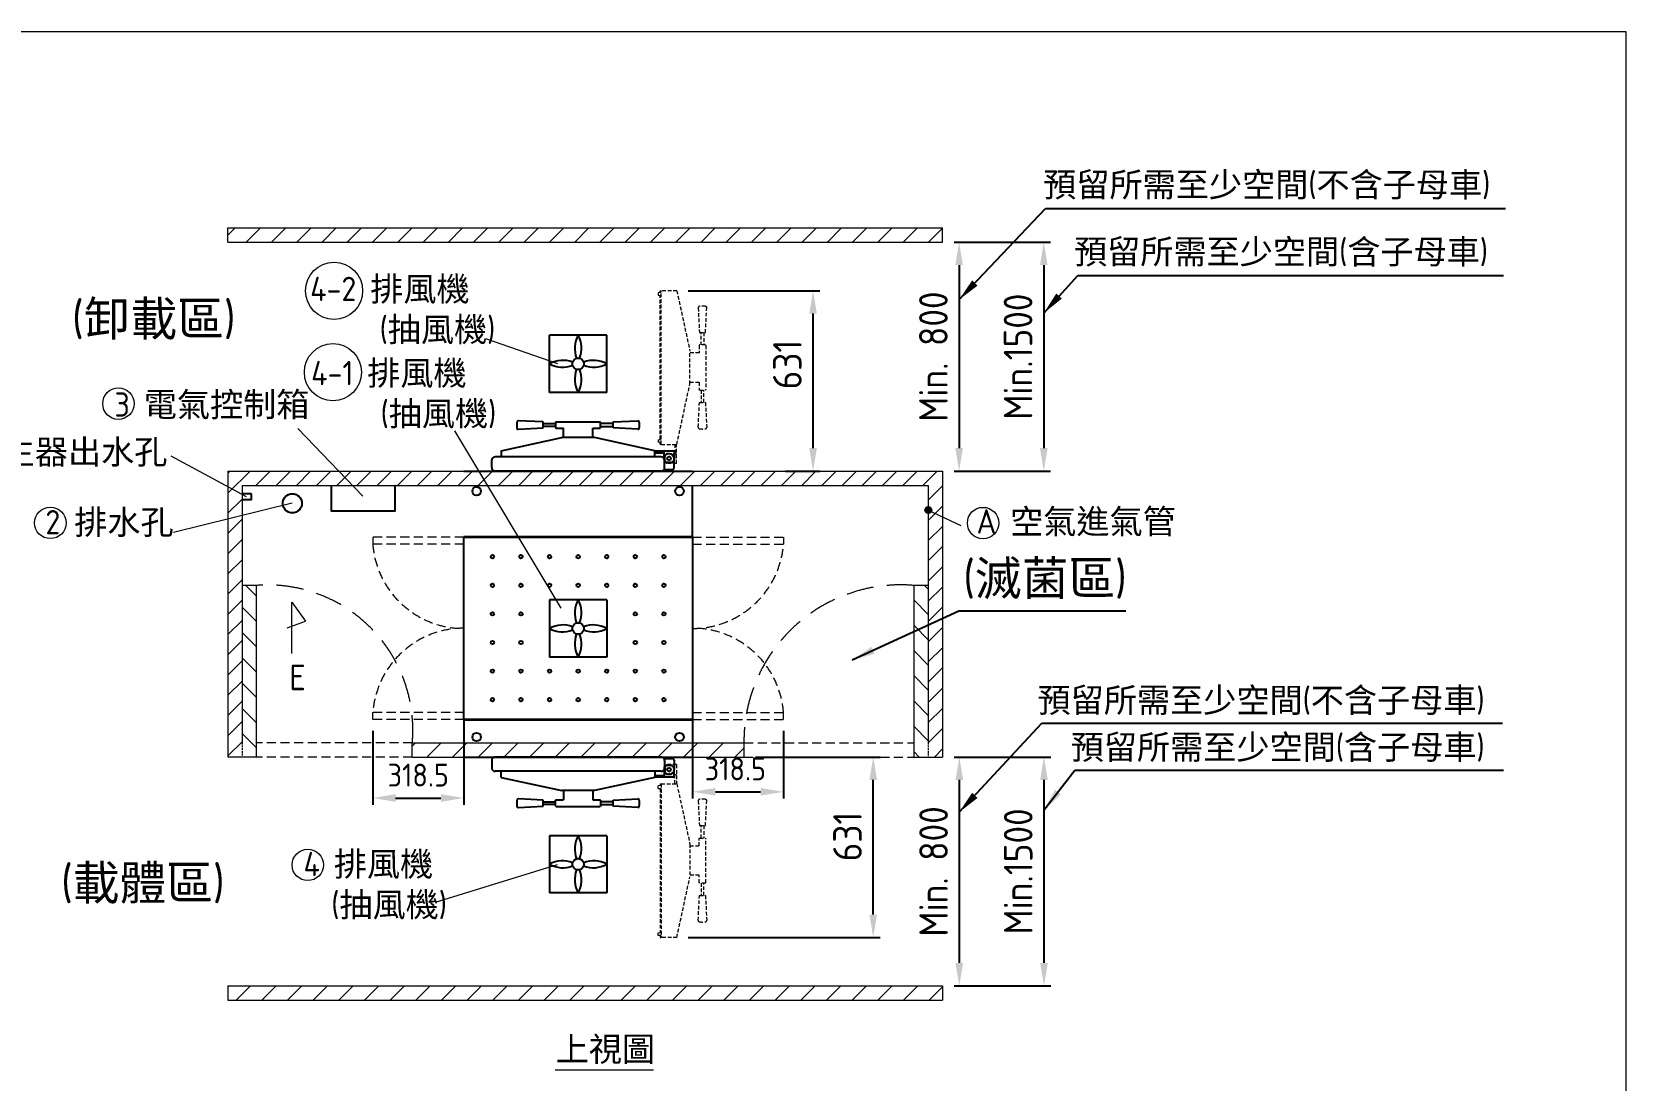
# Model space of a CAD drawing. Header units: millimetres. Extents: x 14537 to 27722, y 108 to 9378.
# Drawn here: x 22145 to 27722, y 5713 to 9378 of the extents above; entities that cross this region are included whole.
import ezdxf

# ---------------------------------------------------------------- set-up
doc = ezdxf.new("R2010")
doc.units = ezdxf.units.MM
doc.header["$MEASUREMENT"] = 0
doc.linetypes.add('HIDDEN', pattern=[9.525, 6.35, -3.175])
doc.layers.get('0').update_dxf_attribs({"lineweight": 25})
for name, color, linetype, lineweight in [('D', 3, 'Continuous', 13), ('F', 7, 'Continuous', 15), ('H', 2, 'HIDDEN', 15), ('S', 4, 'Continuous', 15)]:
    doc.layers.add(name, color=color, linetype=linetype, lineweight=lineweight)
doc.styles.get("Standard").update_dxf_attribs({"font": 'KAIU.TTF'})
doc.styles.add('STU25', font='isocp2.shx')
doc.dimstyles.new('STU25', dxfattribs={"dimscale": 40, "dimtxt": 2.5, "dimasz": 2, "dimexe": 0.6, "dimexo": 1, "dimgap": 1, "dimtad": 1, "dimdsep": 46, "dimtxsty": 'STU25', "dimcen": 2, "dimazin": 2, "dimtfac": 1, "dimtmove": 0, "dimatfit": 3, "dimfxl": 0, "dimtolj": 1, "dimtzin": 0, "dimarcsym": 0})
doc.dimstyles.new('STU25$7', dxfattribs={"dimscale": 40, "dimtxt": 2.5, "dimasz": 2, "dimexe": 1.25, "dimexo": 0.625, "dimgap": 1, "dimtad": 0, "dimdec": 4, "dimdsep": 46, "dimtxsty": 'STU25', "dimcen": 2.5, "dimazin": 2, "dimtfac": 1, "dimtdec": 4, "dimtmove": 0, "dimatfit": 3, "dimfxl": 0, "dimtolj": 1, "dimtzin": 0, "dimarcsym": 0})

# ---------------------------------------------------------------- blocks, each defined once
blk = doc.blocks.new('*D4')
at = {"layer": 'D', "color": 0, "lineweight": -2}
for p, q in [((25371.2, 6842.9), (25709.8, 6842.9)), ((25685.8, 6762.9), (25685.8, 6122.9)), ((25371.2, 6042.9), (25709.8, 6042.9))]:
    blk.add_line(p, q, dxfattribs=at)
at = {"layer": 'D', "color": 0}
for points in [[(25699.1, 6762.9), (25672.4, 6762.9), (25685.8, 6842.9)], [(25672.4, 6122.9), (25699.1, 6122.9), (25685.8, 6042.9)]]:
    blk.add_solid(points, dxfattribs=at)
at = {"layer": 'Defpoints', "color": 0}
for p in [(25331.2, 6842.9), (25331.2, 6042.9), (25685.8, 6042.9)]:
    blk.add_point(p, dxfattribs=at)
at = {"layer": 'D', "color": 0, "insert": (25595.8, 6442.9), "char_height": 100, "attachment_point": 5, "rotation": 90, "style": 'STU25'}
blk.add_mtext('\\A1;{\\Fisocp2.shx;Min.1500}', dxfattribs=at)
blk = doc.blocks.new('*D10')
at = {"layer": 'D', "color": 0, "lineweight": -2}
for p, q in [((24677, 6842.9), (25112.5, 6842.9)), ((25088.5, 6292.2), (25088.5, 6762.9)), ((24441.4, 6212.2), (25112.5, 6212.2))]:
    blk.add_line(p, q, dxfattribs=at)
at = {"layer": 'D', "color": 0}
for points in [[(25101.8, 6762.9), (25075.1, 6762.9), (25088.5, 6842.9)], [(25075.1, 6292.2), (25101.8, 6292.2), (25088.5, 6212.2)]]:
    blk.add_solid(points, dxfattribs=at)
at = {"layer": 'Defpoints', "color": 0}
for p in [(24637, 6842.9), (25088.5, 6842.9), (24401.4, 6212.2)]:
    blk.add_point(p, dxfattribs=at)
at = {"layer": 'D', "color": 0, "insert": (24998.5, 6564.9), "char_height": 100, "attachment_point": 5, "rotation": 90, "style": 'STU25'}
blk.add_mtext('\\A1;631', dxfattribs=at)
blk = doc.blocks.new('*D11')
at = {"layer": 'D', "color": 0, "lineweight": -2}
for p, q in [((25371.2, 6842.9), (25413.7, 6842.9)), ((25389.7, 6762.9), (25389.7, 6122.9)), ((25371.2, 6042.9), (25413.7, 6042.9))]:
    blk.add_line(p, q, dxfattribs=at)
at = {"layer": 'D', "color": 0}
for points in [[(25403, 6762.9), (25376.3, 6762.9), (25389.7, 6842.9)], [(25376.3, 6122.9), (25403, 6122.9), (25389.7, 6042.9)]]:
    blk.add_solid(points, dxfattribs=at)
at = {"layer": 'Defpoints', "color": 0}
for p in [(25331.2, 6842.9), (25331.2, 6042.9), (25389.7, 6042.9)]:
    blk.add_point(p, dxfattribs=at)
at = {"layer": 'D', "color": 0, "insert": (25299.7, 6442.9), "char_height": 100, "attachment_point": 5, "rotation": 90, "style": 'STU25'}
blk.add_mtext('\\A1;{\\Fisocp2.shx;Min. 800}', dxfattribs=at)
blk = doc.blocks.new('*D13')
at = {"layer": 'D', "color": 0, "lineweight": -2}
for p, q in [((25371.2, 8642.9), (25709.1, 8642.9)), ((25685.1, 8562.9), (25685.1, 7922.9)), ((25371.2, 7842.9), (25709.1, 7842.9))]:
    blk.add_line(p, q, dxfattribs=at)
at = {"layer": 'D', "color": 0}
for points in [[(25698.5, 8562.9), (25671.8, 8562.9), (25685.1, 8642.9)], [(25671.8, 7922.9), (25698.5, 7922.9), (25685.1, 7842.9)]]:
    blk.add_solid(points, dxfattribs=at)
at = {"layer": 'Defpoints', "color": 0}
for p in [(25331.2, 8642.9), (25331.2, 7842.9), (25685.1, 7842.9)]:
    blk.add_point(p, dxfattribs=at)
at = {"layer": 'D', "color": 0, "insert": (25595.1, 8242.9), "char_height": 100, "attachment_point": 5, "rotation": 90, "style": 'STU25'}
blk.add_mtext('\\A1;{\\Fisocp2.shx;Min.1500}', dxfattribs=at)
blk = doc.blocks.new('*D15')
at = {"layer": 'D', "color": 0, "lineweight": -2}
for p, q in [((25371.2, 8642.9), (25413, 8642.9)), ((25389, 8562.9), (25389, 7922.9)), ((25371.2, 7842.9), (25413, 7842.9))]:
    blk.add_line(p, q, dxfattribs=at)
at = {"layer": 'D', "color": 0}
for points in [[(25402.4, 8562.9), (25375.7, 8562.9), (25389, 8642.9)], [(25375.7, 7922.9), (25402.4, 7922.9), (25389, 7842.9)]]:
    blk.add_solid(points, dxfattribs=at)
at = {"layer": 'Defpoints', "color": 0}
for p in [(25331.2, 8642.9), (25331.2, 7842.9), (25389, 7842.9)]:
    blk.add_point(p, dxfattribs=at)
at = {"layer": 'D', "color": 0, "insert": (25299, 8242.9), "char_height": 100, "attachment_point": 5, "rotation": 90, "style": 'STU25'}
blk.add_mtext('\\A1;{\\Fisocp2.shx;Min. 800}', dxfattribs=at)
blk = doc.blocks.new('*D14')
at = {"layer": 'D', "color": 0, "lineweight": -2}
for p, q in [((24441.4, 8473.5), (24902.1, 8473.5)), ((24878.1, 7922.9), (24878.1, 8393.5)), ((24781.8, 7842.9), (24902.1, 7842.9))]:
    blk.add_line(p, q, dxfattribs=at)
at = {"layer": 'D', "color": 0}
for points in [[(24891.4, 8393.5), (24864.8, 8393.5), (24878.1, 8473.5)], [(24864.8, 7922.9), (24891.4, 7922.9), (24878.1, 7842.9)]]:
    blk.add_solid(points, dxfattribs=at)
at = {"layer": 'Defpoints', "color": 0}
for p in [(24401.4, 8473.5), (24878.1, 8473.5), (24741.8, 7842.9)]:
    blk.add_point(p, dxfattribs=at)
at = {"layer": 'D', "color": 0, "insert": (24788.1, 8215.2), "char_height": 100, "attachment_point": 5, "rotation": 90, "style": 'STU25'}
blk.add_mtext('\\A1;631', dxfattribs=at)
blk = doc.blocks.new('*D24')
at = {"layer": 'Defpoints', "color": 0}
for p in [(23337.7, 6973.9), (23656.2, 6972.9), (23656.2, 6699.6)]:
    blk.add_point(p, dxfattribs=at)
at = {"layer": 'H', "color": 0, "linetype": 'Continuous', "lineweight": -2}
for p, q in [((23337.7, 6933.9), (23337.7, 6675.6)), ((23656.2, 6932.9), (23656.2, 6675.6)), ((23417.7, 6699.6), (23576.2, 6699.6))]:
    blk.add_line(p, q, dxfattribs=at)
at = {"layer": 'H', "color": 0}
for points in [[(23417.7, 6712.9), (23417.7, 6686.2), (23337.7, 6699.6)], [(23576.2, 6686.2), (23576.2, 6712.9), (23656.2, 6699.6)]]:
    blk.add_solid(points, dxfattribs=at)
at = {"layer": 'H', "color": 0, "insert": (23496.9, 6779.6), "char_height": 80, "attachment_point": 5, "style": 'STU25'}
blk.add_mtext('\\A1;318.5', dxfattribs=at)
blk = doc.blocks.new('*D25')
at = {"layer": 'Defpoints', "color": 0}
for p in [(24456.2, 6972.9), (24774.7, 6973.9), (24774.7, 6721.3)]:
    blk.add_point(p, dxfattribs=at)
at = {"layer": 'H', "color": 0, "linetype": 'Continuous', "lineweight": -2}
for p, q in [((24456.2, 6932.9), (24456.2, 6697.3)), ((24774.7, 6933.9), (24774.7, 6697.3)), ((24536.2, 6721.3), (24694.7, 6721.3))]:
    blk.add_line(p, q, dxfattribs=at)
at = {"layer": 'H', "color": 0}
for points in [[(24536.2, 6734.6), (24536.2, 6707.9), (24456.2, 6721.3)], [(24694.7, 6707.9), (24694.7, 6734.6), (24774.7, 6721.3)]]:
    blk.add_solid(points, dxfattribs=at)
at = {"layer": 'H', "color": 0, "insert": (24606.2, 6801.3), "char_height": 80, "attachment_point": 5, "style": 'STU25'}
blk.add_mtext('\\A1;318.5', dxfattribs=at)

msp = doc.modelspace()

# ---------------------------------------------------------------- hatches: boundary and pattern name
msp.add_hatch(color=256).paths.add_polyline_path([(25291.956, 7706.137, 1), (25270.435, 7706.137, 1)])
at = {"layer": 'H', "ltscale": 5}
h = msp.add_hatch(dxfattribs=at)
h.set_pattern_fill('ANSI31', color=256, scale=500, style=0)
h.set_pattern_definition([(45, (14537.367, 108.335), (-44.19417, 44.19417), [])])
h.paths.add_polyline_path([(22831.196, 8692.854), (22831.196, 8642.854), (25331.196, 8642.854), (25331.196, 8692.854)])
h = msp.add_hatch(dxfattribs=at)
h.set_pattern_fill('ANSI31', color=256, scale=400, style=0)
h.set_pattern_definition([(45, (14537.367, 108.335), (-35.35534, 35.35534), [])])
h.paths.add_polyline_path([(22831.196, 7842.854), (25331.196, 7842.854), (25331.196, 6842.854), (25281.196, 6842.854), (25281.196, 6892.854), (25281.196, 7695.376, 0.41421356), (25291.956, 7706.137, 0.41421356), (25281.196, 7716.897), (25281.196, 7792.854), (22881.196, 7792.854), (22881.196, 7442.854), (22881.196, 6892.854), (22881.196, 6842.854), (22831.196, 6842.854)])
h = msp.add_hatch(dxfattribs=at)
h.set_pattern_fill('ANSI31', color=256, scale=500, angle=90, style=0)
h.set_pattern_definition([(135, (238155.196, 22962.81), (-44.194174, -44.194174), [])])
h.paths.add_polyline_path([(22881.196, 6842.854), (22931.196, 6842.854), (22931.196, 7442.854), (22881.196, 7442.854), (22881.196, 6892.854)])
h = msp.add_hatch(dxfattribs=at)
h.set_pattern_fill('ANSI31', color=256, scale=500, angle=90, style=0)
h.set_pattern_definition([(135, (238055.196, 22962.81), (-44.194174, -44.194174), [])])
h.paths.add_polyline_path([(25281.196, 6842.854), (25231.196, 6842.854), (25231.196, 7443.938), (25281.196, 7443.938)])
h = msp.add_hatch(dxfattribs=at)
h.set_pattern_fill('ANSI31', color=256, scale=20, style=0)
h.set_pattern_definition([(45, (256817.144, 22990.717), (-44.90128, 44.90128), [])])
h.paths.add_polyline_path([(24636.98, 6842.854), (24636.98, 6892.854), (23475.411, 6892.854), (23475.411, 6842.854)])
h = msp.add_hatch(dxfattribs=at)
h.set_pattern_fill('ANSI31', color=256, scale=20, style=0)
h.set_pattern_definition([(45, (241080.767, 23056.226), (-44.90128, 44.90128), [])])
h.paths.add_polyline_path([(22831.196, 5992.854), (22831.196, 6042.854), (25331.196, 6042.854), (25331.196, 5992.854)])

# ---------------------------------------------------------------- linework, layer by layer
at = {"linetype": 'Continuous'}
for p, q in [((23956.196, 8117.854), (23956.196, 8317.854)), ((24156.196, 8317.854), (23956.196, 8317.854)), ((24156.196, 8117.854), (24156.196, 8317.854)), ((24156.196, 8117.854), (23956.196, 8117.854)), ((23934.208, 8014.354), (23847.208, 8018.854)), ((23847.208, 7988.854), (23934.208, 7993.354)), ((23934.208, 7993.354), (23934.208, 8014.354)), ((23934.208, 8008.604), (23977.446, 8008.604)), ((23977.446, 7999.104), (23934.208, 7999.104)), ((23977.446, 8013.854), (23978.946, 8015.354)), ((23977.446, 8013.854), (23977.446, 7993.854)), ((23977.446, 7993.854), (23978.946, 7992.354)), ((23978.946, 8015.354), (24133.446, 8015.354)), ((23978.946, 7992.354), (24004.696, 7992.354)), ((24107.696, 7992.354), (24133.446, 7992.354)), ((24134.946, 8013.854), (24133.446, 8015.354)), ((24134.946, 7993.854), (24133.446, 7992.354)), ((24134.946, 7993.854), (24134.946, 8013.854)), ((24178.183, 8008.604), (24134.946, 8008.604)), ((24134.946, 7999.104), (24178.183, 7999.104)), ((24178.183, 8014.354), (24265.183, 8018.854)), ((24178.183, 7993.354), (24178.183, 8014.354)), ((24265.183, 7988.854), (24178.183, 7993.354)), ((24391.653, 7912.854), (24324.896, 7912.854)), ((24324.896, 7906.854), (24356.653, 7906.854)), ((24356.653, 7882.854), (24356.653, 7912.854)), ((24381.653, 7872.854), (24366.653, 7872.854)), ((24391.653, 7912.854), (24391.653, 7882.854)), ((22913.571, 7762.569), (22881.196, 7762.569)), ((22913.571, 7742.569), (22913.571, 7762.569)), ((22913.571, 7742.569), (22881.196, 7742.569)), ((24156.217, 7392.614), (23956.217, 7392.614)), ((23956.217, 7392.614), (23956.217, 7192.614)), ((24156.217, 7392.614), (24156.217, 7192.614)), ((24156.217, 7192.614), (23956.217, 7192.614)), ((24381.653, 6812.854), (24366.653, 6812.854)), ((24324.896, 6778.854), (24356.653, 6778.854)), ((24391.653, 6772.854), (24324.896, 6772.854)), ((24356.653, 6802.854), (24356.653, 6772.854)), ((24391.653, 6772.854), (24391.653, 6802.854)), ((23934.208, 6692.354), (23847.208, 6696.854)), ((23977.446, 6691.854), (23978.946, 6693.354)), ((23978.946, 6693.354), (24004.696, 6693.354)), ((24107.696, 6693.354), (24133.446, 6693.354)), ((24134.946, 6691.854), (24133.446, 6693.354)), ((24178.183, 6692.354), (24265.183, 6696.854)), ((23847.208, 6666.854), (23934.208, 6671.354)), ((23934.208, 6671.354), (23934.208, 6692.354)), ((23934.208, 6686.604), (23977.446, 6686.604)), ((23977.446, 6677.104), (23934.208, 6677.104)), ((23977.446, 6671.854), (23977.446, 6691.854)), ((23977.446, 6671.854), (23978.946, 6670.354)), ((23978.946, 6670.354), (24133.446, 6670.354)), ((24134.946, 6671.854), (24133.446, 6670.354)), ((24134.946, 6691.854), (24134.946, 6671.854)), ((24178.183, 6686.604), (24134.946, 6686.604)), ((24134.946, 6677.104), (24178.183, 6677.104)), ((24178.183, 6671.354), (24178.183, 6692.354)), ((24265.183, 6666.854), (24178.183, 6671.354)), ((24156.196, 6567.854), (23956.196, 6567.854)), ((23956.196, 6567.854), (23956.196, 6367.854)), ((24156.196, 6567.854), (24156.196, 6367.854)), ((24156.196, 6367.854), (23956.196, 6367.854))]:
    msp.add_line(p, q, dxfattribs=at)
for p, q in [((24004.696, 7959.854), (24004.696, 7992.354)), ((24024.446, 8015.354), (24087.946, 8015.354)), ((24107.696, 7959.854), (24107.696, 7992.354)), ((23787.496, 7914.054), (23998.696, 7959.854)), ((24113.696, 7959.854), (23998.696, 7959.854)), ((24324.896, 7914.054), (24113.696, 7959.854)), ((23753.696, 7854.854), (23753.696, 7880.854)), ((24346.696, 7892.854), (23765.696, 7892.854)), ((23787.496, 7914.054), (23787.496, 7892.854)), ((24324.896, 7892.854), (24324.896, 7914.054)), ((24358.696, 7854.854), (24358.696, 7880.854)), ((24376.153, 7902.854), (24372.653, 7902.854)), ((24375.653, 7902.854), (24372.653, 7902.854)), ((24391.653, 7853.854), (24391.653, 7886.854)), ((23656.196, 7842.854), (24456.196, 7842.854)), ((24346.696, 7842.854), (23765.696, 7842.854)), ((24356.442, 7847.854), (24385.653, 7847.854)), ((24356.442, 7847.854), (24385.653, 7847.854)), ((24456.196, 7612.854), (24456.196, 7792.854)), ((24456.196, 7612.854), (23656.196, 7612.854)), ((23656.196, 6973.854), (23656.196, 7611.854)), ((23656.196, 7611.854), (24456.196, 7611.854)), ((24456.196, 7611.854), (24456.196, 6973.854)), ((24456.196, 6973.854), (23656.196, 6973.854)), ((23656.196, 6972.854), (24456.196, 6972.854)), ((23656.196, 6972.854), (23656.196, 6892.854)), ((24456.196, 6972.854), (24456.196, 6892.854)), ((23656.196, 6842.854), (24456.196, 6842.854)), ((23753.696, 6830.854), (23753.696, 6804.854)), ((24346.696, 6842.854), (23765.696, 6842.854)), ((24356.442, 6837.854), (24385.653, 6837.854)), ((24356.442, 6837.854), (24385.653, 6837.854)), ((24358.696, 6830.854), (24358.696, 6804.854)), ((24391.653, 6831.854), (24391.653, 6798.854)), ((24346.696, 6792.854), (23765.696, 6792.854)), ((23787.496, 6771.654), (23787.496, 6792.854)), ((23787.496, 6771.654), (23998.696, 6725.854)), ((24324.896, 6771.654), (24113.696, 6725.854)), ((24324.896, 6792.854), (24324.896, 6771.654)), ((24375.653, 6782.854), (24372.653, 6782.854)), ((24376.153, 6782.854), (24372.653, 6782.854)), ((24113.696, 6725.854), (23998.696, 6725.854)), ((24004.696, 6725.854), (24004.696, 6693.354)), ((24107.696, 6725.854), (24107.696, 6693.354)), ((24024.446, 6670.354), (24087.946, 6670.354))]:
    msp.add_line(p, q)
msp.add_lwpolyline([(23191.639, 7792.854), (23191.639, 7703.256), (23416.347, 7703.256), (23416.347, 7792.854)], dxfattribs=at)
for centre, radius in [((24056.196, 8217.854), 20), ((24056.196, 8217.854), 20), ((24056.196, 8217.854), 20), ((24056.196, 8217.854), 20), ((24374.153, 7886.854), 6.45), ((24374.153, 7886.854), 6.4), ((23056.196, 7730.033), 33.5), ((23701.196, 7772.854), 15), ((24411.196, 7772.854), 15), ((25281.196, 7706.137), 10.761), ((23756.196, 7543.354), 6), ((23856.196, 7543.354), 6), ((23956.196, 7543.354), 6), ((24056.196, 7543.354), 6), ((24156.196, 7543.354), 6), ((24256.196, 7543.354), 6), ((24356.196, 7543.354), 6), ((23756.196, 7443.354), 6), ((23856.196, 7443.354), 6), ((23956.196, 7443.354), 6), ((24056.196, 7443.354), 6), ((24156.196, 7443.354), 6), ((24256.196, 7443.354), 6), ((24356.196, 7443.354), 6), ((23756.196, 7343.354), 6), ((23856.196, 7343.354), 6), ((24056.217, 7292.614), 20), ((24256.196, 7343.354), 6), ((24356.196, 7343.354), 6), ((23756.196, 7243.354), 6), ((23856.196, 7243.354), 6), ((24256.196, 7243.354), 6), ((24356.196, 7243.354), 6), ((23756.196, 7143.354), 6), ((23856.196, 7143.354), 6), ((23956.196, 7143.354), 6), ((24056.196, 7143.354), 6), ((24156.196, 7143.354), 6), ((24256.196, 7143.354), 6), ((24356.196, 7143.354), 6), ((23756.196, 7043.354), 6), ((23856.196, 7043.354), 6), ((23956.196, 7043.354), 6), ((24056.196, 7043.354), 6), ((24156.196, 7043.354), 6), ((24256.196, 7043.354), 6), ((24356.196, 7043.354), 6), ((23701.196, 6912.854), 15), ((24411.196, 6912.854), 15), ((24374.153, 6798.854), 6.45), ((24374.153, 6798.854), 6.4), ((24056.196, 6467.854), 20), ((24056.196, 6467.854), 20), ((24056.196, 6467.854), 20), ((24056.196, 6467.854), 20)]:
    msp.add_circle(centre, radius)
for centre, radius, start, end in [((24137.22, 8271.979), 93.11, 150.481802, 201.977032), ((23975.171, 8271.979), 93.11, 338.022968, 29.518198), ((24002.071, 8136.83), 93.11, 68.022968, 119.518198), ((24002.071, 8298.878), 93.11, 240.481802, 291.977032), ((24137.22, 8163.729), 93.11, 158.022968, 209.518198), ((23975.171, 8163.729), 93.11, 330.481802, 21.977032), ((24110.32, 8136.83), 93.11, 60.481802, 111.977032), ((24110.32, 8298.878), 93.11, 248.022968, 299.518198), ((23765.696, 7880.854), 12, 90, 180), ((24346.696, 7880.854), 12, 0, 90), ((24372.653, 7886.854), 16, 90, 167.846803), ((24375.653, 7886.854), 16, 0, 90), ((23765.696, 7854.854), 12, 180, 270), ((24346.696, 7854.854), 12, 270, 0), ((24385.653, 7853.854), 6, 270, 0), ((24137.241, 7346.739), 93.11, 150.481802, 201.977032), ((23975.192, 7346.739), 93.11, 338.022968, 29.518198), ((24002.092, 7211.59), 93.11, 68.022968, 119.518198), ((24002.092, 7373.639), 93.11, 240.481802, 291.977032), ((24137.241, 7238.49), 93.11, 158.022968, 209.518198), ((23975.192, 7238.49), 93.11, 330.481802, 21.977032), ((24110.341, 7211.59), 93.11, 60.481802, 111.977032), ((24110.341, 7373.639), 93.11, 248.022968, 299.518198), ((23765.696, 6830.854), 12, 90, 180), ((23765.696, 6804.854), 12, 180, 270), ((24346.696, 6830.854), 12, 0, 90), ((24346.696, 6804.854), 12, 270, 0), ((24385.653, 6831.854), 6, 0, 90), ((24372.653, 6798.854), 16, 192.153197, 270), ((24375.653, 6798.854), 16, 270, 0), ((24137.22, 6521.979), 93.11, 150.481802, 201.977032), ((23975.171, 6521.979), 93.11, 338.022968, 29.518198), ((24002.071, 6386.83), 93.11, 68.022968, 119.518198), ((24110.32, 6386.83), 93.11, 60.481802, 111.977032), ((24002.071, 6548.878), 93.11, 240.481802, 291.977032), ((24137.22, 6413.729), 93.11, 158.022968, 209.518198), ((23975.171, 6413.729), 93.11, 330.481802, 21.977032), ((24110.32, 6548.878), 93.11, 248.022968, 299.518198)]:
    msp.add_arc(centre, radius, start, end)
for centre, radius, start, end in [((23896.981, 8003.854), 55.773, 168.647115, 191.352885), ((23847.208, 8013.847), 5.007, 90, 168.647115), ((23847.208, 7993.861), 5.007, 191.352885, 275.921872), ((24265.183, 7993.861), 5.007, 264.078128, 348.647115), ((24265.183, 8013.847), 5.007, 11.352885, 90), ((24215.41, 8003.854), 55.773, 348.647115, 11.352885), ((24366.653, 7882.854), 10, 180, 270), ((24381.653, 7882.854), 10, 270, 0), ((24366.653, 6802.854), 10, 90, 180), ((24381.653, 6802.854), 10, 0, 90), ((23896.981, 6681.854), 55.773, 168.647115, 191.352885), ((23847.208, 6691.847), 5.007, 90, 168.647115), ((24265.183, 6691.847), 5.007, 11.352885, 90), ((24215.41, 6681.854), 55.773, 348.647115, 11.352885), ((23847.208, 6671.861), 5.007, 191.352885, 275.921872), ((24265.183, 6671.861), 5.007, 264.078128, 348.647115)]:
    msp.add_arc(centre, radius, start, end, dxfattribs=at)
at = {"layer": 'D'}
for p, q in [((23732.483, 8306.371), (23984.009, 8218.52)), ((23075.296, 7991.902), (23303.078, 7755.099)), ((23997.002, 7363.903), (23624.665, 7982.872)), ((22895.896, 7752.172), (22632.315, 7895.307)), ((25281.196, 7706.137), (25394.903, 7652.027)), ((23055.061, 7384.891), (23102.489, 7317.371)), ((23055.061, 7204.891), (23055.061, 7384.891)), ((23037.766, 7294.891), (23102.489, 7317.371)), ((23982.805, 6466.331), (23556.215, 6333.792))]:
    msp.add_line(p, q, dxfattribs=at)
at = {"layer": 'D', "linetype": 'Continuous'}
msp.add_line((23056.196, 7730.033), (22640.375, 7628.475), dxfattribs=at)
at = {"layer": 'D', "color": 11}
msp.add_line((23975.781, 5749.599), (24319.694, 5749.599), dxfattribs=at)
at = {"layer": 'D'}
for centre, radius in [((23202.256, 8473.105), 100), ((23198.453, 8188.266), 100), ((22448.043, 8078.641), 55), ((22209.836, 7661.501), 55), ((25472.833, 7660.934), 55), ((23110.45, 6465.613), 55)]:
    msp.add_circle(centre, radius, dxfattribs=at)
at = {"layer": 'F', "color": 6}
msp.add_lwpolyline([(14537.367, 9378.335), (14537.367, 108.335), (27722.367, 108.335), (27722.367, 9378.335)], close=True, dxfattribs=at)
msp.add_lwpolyline([(14537.367, 9378.335), (14537.367, 108.335), (27722.367, 108.335), (27722.367, 9378.335)], close=True, dxfattribs=at)
at = {"layer": 'H', "ltscale": 2}
for p, q in [((24347.153, 8467.158), (24336.153, 8466.311)), ((24336.153, 8466.311), (24336.153, 8457.311)), ((24336.153, 8457.311), (24347.153, 8456.465)), ((24343.153, 8466.85), (24343.153, 8473.311)), ((24343.153, 8473.311), (24347.153, 8473.311)), ((24343.153, 7952.85), (24343.153, 8456.773)), ((24347.153, 7936.111), (24347.153, 8473.511)), ((24401.353, 8473.511), (24347.153, 8473.511)), ((24401.353, 8473.511), (24447.153, 8262.311)), ((24476.153, 8413.799), (24480.653, 8326.799)), ((24501.653, 8326.799), (24506.153, 8413.799)), ((24480.653, 8326.799), (24501.653, 8326.799)), ((24486.403, 8283.561), (24486.403, 8326.799)), ((24495.903, 8326.799), (24495.903, 8283.561)), ((24447.153, 8147.311), (24447.153, 8262.311)), ((24479.653, 8256.311), (24447.153, 8256.311)), ((24481.153, 8283.561), (24479.653, 8282.061)), ((24479.653, 8282.061), (24479.653, 8256.311)), ((24501.153, 8283.561), (24481.153, 8283.561)), ((24501.153, 8283.561), (24502.653, 8282.061)), ((24502.653, 8282.061), (24502.653, 8127.561)), ((24401.353, 7936.111), (24447.153, 8147.311)), ((24447.153, 8153.311), (24479.653, 8153.311)), ((24479.653, 8153.311), (24479.653, 8127.561)), ((24481.153, 8126.061), (24479.653, 8127.561)), ((24481.153, 8126.061), (24501.153, 8126.061)), ((24486.403, 8126.061), (24486.403, 8082.824)), ((24495.903, 8082.824), (24495.903, 8126.061)), ((24501.153, 8126.061), (24502.653, 8127.561)), ((24476.153, 7995.824), (24480.653, 8082.824)), ((24480.653, 8082.824), (24501.653, 8082.824)), ((24501.653, 8082.824), (24506.153, 7995.824)), ((24336.153, 7952.311), (24347.153, 7953.158)), ((24336.153, 7952.311), (24336.153, 7943.311)), ((24347.153, 7942.465), (24336.153, 7943.311)), ((24343.153, 7936.311), (24343.153, 7942.773)), ((24343.153, 7936.311), (24347.153, 7936.311)), ((24347.153, 7936.111), (24401.353, 7936.111)), ((24394.153, 7936.111), (24394.153, 7904.354)), ((24400.153, 7869.354), (24400.153, 7936.111)), ((24360.153, 7879.354), (24360.153, 7894.354)), ((24370.153, 7904.354), (24400.153, 7904.354)), ((24400.153, 7869.354), (24370.153, 7869.354)), ((24360.153, 6806.354), (24360.153, 6791.354)), ((24400.153, 6816.354), (24370.153, 6816.354)), ((24400.153, 6816.354), (24400.153, 6749.596)), ((24343.153, 6749.396), (24347.153, 6749.396)), ((24343.153, 6749.396), (24343.153, 6742.935)), ((24347.153, 6749.596), (24347.153, 6212.196)), ((24347.153, 6749.596), (24401.353, 6749.596)), ((24370.153, 6781.354), (24400.153, 6781.354)), ((24394.153, 6749.596), (24394.153, 6781.354)), ((24401.353, 6749.596), (24447.153, 6538.396)), ((24347.153, 6743.243), (24336.153, 6742.396)), ((24336.153, 6733.396), (24336.153, 6742.396)), ((24336.153, 6733.396), (24347.153, 6732.55)), ((24343.153, 6732.858), (24343.153, 6228.935)), ((24476.153, 6689.884), (24480.653, 6602.884)), ((24501.653, 6602.884), (24506.153, 6689.884)), ((24480.653, 6602.884), (24501.653, 6602.884)), ((24486.403, 6559.646), (24486.403, 6602.884)), ((24495.903, 6602.884), (24495.903, 6559.646)), ((24447.153, 6538.396), (24447.153, 6423.396)), ((24447.153, 6532.396), (24479.653, 6532.396)), ((24481.153, 6559.646), (24479.653, 6558.146)), ((24479.653, 6532.396), (24479.653, 6558.146)), ((24481.153, 6559.646), (24501.153, 6559.646)), ((24501.153, 6559.646), (24502.653, 6558.146)), ((24502.653, 6403.646), (24502.653, 6558.146)), ((24401.353, 6212.196), (24447.153, 6423.396)), ((24479.653, 6429.396), (24447.153, 6429.396)), ((24479.653, 6403.646), (24479.653, 6429.396)), ((24476.153, 6271.909), (24480.653, 6358.909)), ((24481.153, 6402.146), (24479.653, 6403.646)), ((24480.653, 6358.909), (24501.653, 6358.909)), ((24501.153, 6402.146), (24481.153, 6402.146)), ((24486.403, 6402.146), (24486.403, 6358.909)), ((24495.903, 6358.909), (24495.903, 6402.146)), ((24501.153, 6402.146), (24502.653, 6403.646)), ((24501.653, 6358.909), (24506.153, 6271.909)), ((24336.153, 6228.396), (24347.153, 6229.243)), ((24336.153, 6219.396), (24336.153, 6228.396)), ((24347.153, 6218.55), (24336.153, 6219.396)), ((24343.153, 6218.858), (24343.153, 6212.396)), ((24343.153, 6212.396), (24347.153, 6212.396)), ((24401.353, 6212.196), (24347.153, 6212.196))]:
    msp.add_line(p, q, dxfattribs=at)
at = {"layer": 'H', "ltscale": 5}
for p, q in [((23656.196, 7611.854), (23337.696, 7611.854)), ((23337.696, 7611.854), (23337.696, 7586.854)), ((23656.196, 7586.854), (23337.696, 7586.854)), ((24456.196, 7611.854), (24774.696, 7611.854)), ((24456.196, 7586.854), (24774.696, 7586.854)), ((24774.696, 7611.854), (24774.696, 7586.854)), ((23656.196, 6998.854), (23337.696, 6998.854)), ((23337.696, 6973.854), (23337.696, 6998.854)), ((23656.196, 6973.854), (23337.696, 6973.854)), ((24456.196, 6998.854), (24774.696, 6998.854)), ((24456.196, 6973.854), (24774.696, 6973.854)), ((24774.696, 6973.854), (24774.696, 6998.854)), ((23475.411, 6892.854), (22931.196, 6892.854)), ((24636.98, 6892.854), (25231.196, 6892.854)), ((23475.411, 6842.854), (22931.196, 6842.854)), ((24636.98, 6842.854), (25231.196, 6842.854))]:
    msp.add_line(p, q, dxfattribs=at)
at = {"layer": 'H'}
for p, q in [((22881.196, 6892.854), (22881.196, 6842.854)), ((25281.196, 6892.854), (25281.196, 6842.854))]:
    msp.add_line(p, q, dxfattribs=at)
at = {"layer": 'H', "ltscale": 2}
for centre in [(24374.153, 7886.854), (24374.153, 6798.854)]:
    msp.add_circle(centre, 6.4, dxfattribs=at)
for centre, radius, start, end in [((24481.16, 8413.799), 5.007, 101.352885, 185.921872), ((24491.153, 8364.026), 55.773, 78.647115, 101.352885), ((24501.146, 8413.799), 5.007, 0, 78.647115), ((24481.16, 7995.824), 5.007, 174.078128, 258.647115), ((24491.153, 8045.597), 55.773, 258.647115, 281.352885), ((24501.146, 7995.824), 5.007, 281.352885, 360), ((24370.153, 7894.354), 10, 90, 180), ((24370.153, 7879.354), 10, 180, 270), ((24370.153, 6806.354), 10, 90, 180), ((24370.153, 6791.354), 10, 180, 270), ((24481.16, 6689.884), 5.007, 101.352885, 185.921872), ((24491.153, 6640.111), 55.773, 78.647115, 101.352885), ((24501.146, 6689.884), 5.007, 0, 78.647115), ((24481.16, 6271.909), 5.007, 174.078128, 258.647115), ((24491.153, 6321.682), 55.773, 258.647115, 281.352885), ((24501.146, 6271.909), 5.007, 281.352885, 360)]:
    msp.add_arc(centre, radius, start, end, dxfattribs=at)
at = {"layer": 'H', "ltscale": 5}
for centre, start, end in [((23656.196, 7611.854), 184.488112, 270), ((24456.196, 7611.854), 270, 355.511888), ((23656.196, 6973.854), 90, 175.511888), ((24456.196, 6973.854), 4.488112, 90)]:
    msp.add_arc(centre, 319.48, start, end, dxfattribs=at)
at = {"layer": 'H', "ltscale": 15}
for centre, radius, start, end in [((22970.457, 6936.821), 507.553, 355.153261, 94.436515), ((25184.4, 6896.638), 548.217, 85.103263, 180.395455)]:
    msp.add_arc(centre, radius, start, end, dxfattribs=at)
at = {"layer": 'S'}
for p, q in [((22831.196, 8692.854), (25331.196, 8692.854)), ((22831.196, 8642.854), (25331.196, 8642.854)), ((22881.196, 7442.854), (22881.196, 6892.854)), ((22931.196, 7442.854), (22881.196, 7442.854)), ((22931.196, 6842.854), (22931.196, 7442.854)), ((25231.196, 6842.854), (25231.196, 7443.938)), ((25231.196, 7443.938), (25281.196, 7443.938)), ((23475.411, 6842.854), (23475.411, 6892.854)), ((24636.98, 6842.854), (24636.98, 6892.854)), ((22831.196, 6042.854), (25331.196, 6042.854)), ((22831.196, 6042.854), (22831.196, 5992.854)), ((25331.196, 6042.854), (25331.196, 5992.854)), ((22831.196, 5992.854), (25331.196, 5992.854))]:
    msp.add_line(p, q, dxfattribs=at)
at = {"layer": 'S', "linetype": 'Continuous'}
for p, q in [((22831.196, 8642.854), (22831.196, 8692.854)), ((25331.196, 8642.854), (25331.196, 8692.854)), ((22831.196, 7842.854), (22831.196, 6842.854)), ((22831.196, 7842.854), (25331.196, 7842.854)), ((25331.196, 7842.854), (25331.196, 6842.854)), ((22881.196, 7792.854), (22881.196, 7442.854)), ((22881.196, 7792.854), (25281.196, 7792.854)), ((25281.196, 7792.854), (25281.196, 6892.854)), ((23475.411, 6892.854), (24636.98, 6892.854)), ((22931.196, 6842.854), (22831.196, 6842.854)), ((23475.411, 6842.854), (24636.98, 6842.854)), ((25231.196, 6842.854), (25331.196, 6842.854))]:
    msp.add_line(p, q, dxfattribs=at)

# ---------------------------------------------------------------- texts
at = {"layer": 'D', "color": 11, "attachment_point": 1}
for s, insert, char_height in [('{\\C3;預留所需至少空間\\Fisocp2.shx;(\\f標楷體|b0|i0|c136|p65;不含子母車\\Fisocp2.shx;)}', (25683.143, 8886.901), 85), ('{\\C3;預留所需至少空間\\Fisocp2.shx;(\\f標楷體|b0|i0|c136|p65;含子母車\\Fisocp2.shx;)}', (25790.954, 8652.401), 85), ('{\\Fisocp2.shx;\\C3;(\\f標楷體|b0|i0|c136|p65;卸載區\\Fisocp2.shx;)}', (22285.998, 8435.576), 120), ('{\\Fisocp2.shx;\\C3;A \\f標楷體|b0|i0|c136|p65;空氣進氣管}', (25450.006, 7709.137), 85), ('{\\Fisocp2.shx;\\C3;(\\f標楷體|b0|i0|c136|p65;滅菌區\\Fisocp2.shx;)}', (25403.834, 7528.383), 120), ('{\\C3;預留所需至少空間\\Fisocp2.shx;(\\f標楷體|b0|i0|c136|p65;不含子母車\\Fisocp2.shx;)}', (25663.248, 7084.326), 85), ('{\\C3;預留所需至少空間\\Fisocp2.shx;(\\f標楷體|b0|i0|c136|p65;含子母車\\Fisocp2.shx;)}', (25779.297, 6920.164), 85), ('{\\Fisocp2.shx;\\C3;(\\f標楷體|b0|i0|c136|p65;載體區\\Fisocp2.shx;)}', (22247.801, 6463.339), 120), ('上視圖', (23977.68, 5864.231), 85)]:
    msp.add_mtext(s, dxfattribs=dict(at, insert=insert, char_height=char_height))
at = {"layer": 'D', "color": 11, "char_height": 85, "attachment_point": 1, "style": 'STU25'}
for s, insert in [('{\\C3;4-2 \\f標楷體|b0|i0|c136|p65;排風機\\P\\Fisocp2.shx;     (\\f標楷體|b0|i0|c136|p65;抽風機\\Fisocp2.shx;)}', (23118.69, 8522.247)), ('{\\C3;4-1 \\f標楷體|b0|i0|c136|p65;排風機\\P\\Fisocp2.shx;     (\\f標楷體|b0|i0|c136|p65;抽風機\\Fisocp2.shx;)}', (23122.107, 8228.063)), ('{\\C3;3 \\f標楷體|b0|i0|c136|p65;電氣控制箱}', (22434.215, 8118.001)), ('{\\C3;1 \\f標楷體|b0|i0|c136|p65;蒸氣產生器出水孔}', (21604.945, 7952.23)), ('{\\C3;2 \\f標楷體|b0|i0|c136|p65;排水孔}', (22192.46, 7706.506)), ('{\\C3;4 \\f標楷體|b0|i0|c136|p65;排風機\\P\\Fisocp2.shx;  (\\f標楷體|b0|i0|c136|p65;抽風機\\Fisocp2.shx;)}', (23095.399, 6511.249))]:
    msp.add_mtext(s, dxfattribs=dict(at, insert=insert))
at = {"layer": 'D', "insert": (23045.524, 7165.983), "char_height": 90, "attachment_point": 1}
msp.add_mtext('{\\Fisocp2.shx;E}', dxfattribs=at)

# ---------------------------------------------------------------- dimensions: what is measured, and where the dimension line sits
at = {"layer": 'D'}
for base, p1, p2, text, picture, middle in [((25389.03, 7842.854), (25331.196, 8642.854), (25331.196, 7842.854), '{\\Fisocp2.shx;Min. <>}', '*D15', (25389.03, 8242.854)), ((25685.134, 7842.854), (25331.196, 8642.854), (25331.196, 7842.854), '{\\Fisocp2.shx;Min.1500}', '*D13', (25685.134, 8242.854)), ((25389.662, 6042.854), (25331.196, 6842.854), (25331.196, 6042.854), '{\\Fisocp2.shx;Min. <>}', '*D11', (25389.662, 6442.854)), ((25685.767, 6042.854), (25331.196, 6842.854), (25331.196, 6042.854), '{\\Fisocp2.shx;Min.1500}', '*D4', (25685.767, 6442.854))]:
    dim = msp.add_linear_dim(base=base, p1=p1, p2=p2, angle=90, text=text, dimstyle='STU25', dxfattribs=at)
    dim.commit()
    dim.dimension.update_dxf_attribs({"geometry": picture, "text_midpoint": middle, "dimtype": 160})
for base, p1, p2, picture, middle in [((24878.088, 8473.511), (24741.814, 7842.854), (24401.353, 8473.511), '*D14', (24878.088, 8215.182)), ((25088.455, 6842.854), (24401.353, 6212.196), (24636.98, 6842.854), '*D10', (25088.455, 6564.933))]:
    dim = msp.add_linear_dim(base=base, p1=p1, p2=p2, angle=90, dimstyle='STU25', override={"dimdec": 0}, dxfattribs=at)
    dim.commit()
    dim.dimension.update_dxf_attribs({"geometry": picture, "text_midpoint": middle, "dimtype": 160})
at = {"layer": 'H', "color": 3, "linetype": 'Continuous'}
dim = msp.add_linear_dim(base=(23656.196, 6699.581), p1=(23337.696, 6973.854), p2=(23656.196, 6972.854), dimstyle='STU25', override={"dimtxt": 2}, dxfattribs=at)
dim.commit()
dim.dimension.update_dxf_attribs({"geometry": '*D24', "text_midpoint": (23496.946, 6779.581)})
dim = msp.add_linear_dim(base=(24774.696, 6721.269), p1=(24456.196, 6972.854), p2=(24774.696, 6973.854), dimstyle='STU25', override={"dimtxt": 2}, dxfattribs=at)
dim.commit()
dim.dimension.update_dxf_attribs({"geometry": '*D25', "text_midpoint": (24606.244, 6721.269), "dimtype": 160})

# ---------------------------------------------------------------- leaders
at = {"layer": 'D'}
for points in [[(25389.03, 8442.165), (25691.454, 8760.929), (27300.438, 8760.929)], [(25685.134, 8395.396), (25804.273, 8527.151), (27293.643, 8527.151)], [(25015.179, 7182.35), (25388.502, 7354.368), (25972.664, 7354.368)], [(25389.662, 6650.144), (25678.157, 6961.402), (27290.425, 6961.402)], [(25685.767, 6657.242), (25794.205, 6796.405), (27293.712, 6796.405)]]:
    msp.add_leader(points, dimstyle='STU25$7', override={"dimgap": 1, "dimtad": 0}, dxfattribs=at)

doc.saveas('drawing.dxf')
